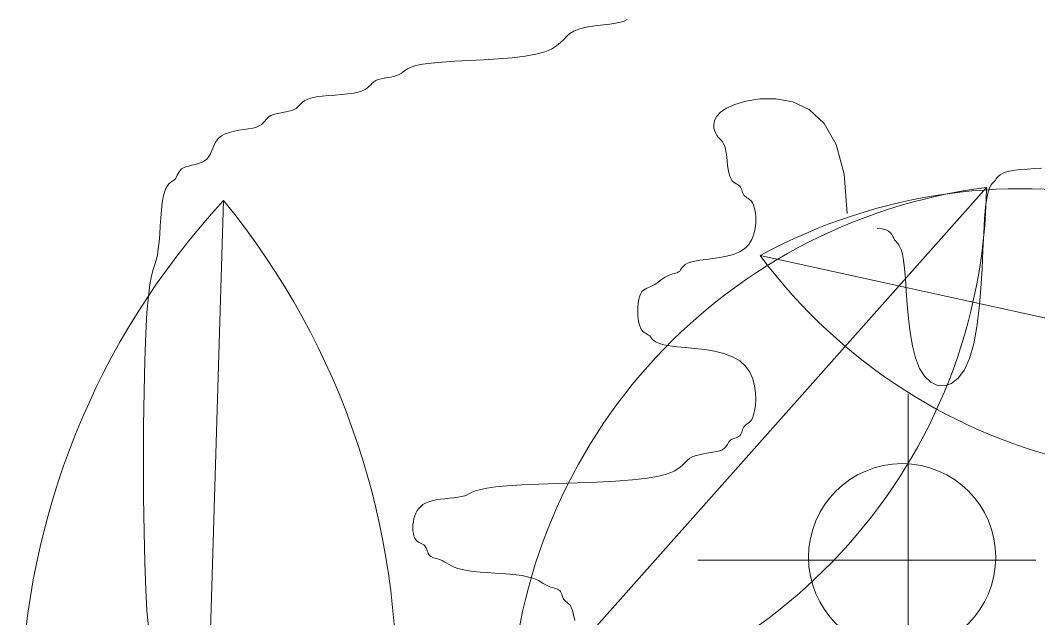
# Model space of a CAD drawing. Header units: millimetres. Extents: x 42 to 552, y 43 to 535.
# Drawn here: x 284.5459 to 284.64, y 504.5679 to 504.6232 of the extents above; entities that cross this region are included whole.
import ezdxf

# ---------------------------------------------------------------- set-up
doc = ezdxf.new("R2010")
doc.units = ezdxf.units.MM
doc.header["$LTSCALE"] = 0.75
doc.header["$MEASUREMENT"] = 0
doc.layers.add('Gramado', color=9, linetype='Continuous', lineweight=0)

# ---------------------------------------------------------------- blocks, each defined once
blk = doc.blocks.new('arbusto8vista')
for p, q in [((-0.1955812956925627, 0.3932108092539721), (-0.1967834897145053, 0.393043832308166)), ((-0.19437910167062, 0.3933525806285587), (-0.1955812956925627, 0.3932108092539721)), ((-0.1932273493558796, 0.3934880493903137), (-0.19437910167062, 0.3933525806285587)), ((-0.1921764804556005, 0.3936361184976533), (-0.1932273493558796, 0.3934880493903137)), ((-0.1912769366769282, 0.3938156909089514), (-0.1921764804556005, 0.3936361184976533)), ((-0.1905654983740419, 0.3940404188285953), (-0.1912769366769282, 0.3938156909089514)), ((-0.1900243004887159, 0.3943029514450132), (-0.1905654983740419, 0.3940404188285953)), ((-0.2006055000387903, 0.3917531608633169), (-0.2012055471180929, 0.3912280702134439)), ((-0.1998856547081971, 0.3922026384595938), (-0.2006055000387903, 0.3917531608633169)), ((-0.1989861109295248, 0.3925586498693718), (-0.1998856547081971, 0.3922026384595938)), ((-0.1979352420292173, 0.3928327468327666), (-0.1989861109295248, 0.3925586498693718)), ((-0.1967834897145053, 0.393043832308166), (-0.1979352420292173, 0.3928327468327666)), ((-0.2031065846239244, 0.3894511634542823), (-0.2040471244737319, 0.3888756641020308)), ((-0.2023741208330989, 0.3900518671577373), (-0.2031065846239244, 0.3894511634542823)), ((-0.2017677645236802, 0.3906525708611781), (-0.2023741208330989, 0.3900518671577373)), ((-0.2012055471180929, 0.3912280702134439), (-0.2017677645236802, 0.3906525708611781)), ((-0.2089043088151072, 0.3875450844460886), (-0.2112687973134371, 0.3872709874826938)), ((-0.2068803066605653, 0.3879010958558666), (-0.2089043088151072, 0.3875450844460886)), ((-0.2052777089600966, 0.3883505734521577), (-0.2068803066605653, 0.3879010958558666)), ((-0.2040471244737319, 0.3888756641020308), (-0.2052777089600966, 0.3883505734521577)), ((-0.2290665650292283, 0.3858007828704473), (-0.2299671725876635, 0.3855130471228563)), ((-0.2278506924396879, 0.3860633154868651), (-0.2290665650292283, 0.3858007828704473)), ((-0.2262501964387695, 0.386288043406509), (-0.2278506924396879, 0.3860633154868651)), ((-0.2242261942841992, 0.3864676158178071), (-0.2262501964387695, 0.386288043406509)), ((-0.2218617057858978, 0.3866156849251468), (-0.2242261942841992, 0.3864676158178071)), ((-0.2192702263917283, 0.3867511536869159), (-0.2218617057858978, 0.3866156849251468)), ((-0.2165652515496674, 0.3868929250614883), (-0.2192702263917283, 0.3867511536869159)), ((-0.2138602767075781, 0.3870599020072945), (-0.2165652515496674, 0.3868929250614883)), ((-0.2112687973134371, 0.3872709874826938), (-0.2138602767075781, 0.3870599020072945)), ((-0.233144002313054, 0.3838181361446118), (-0.2337198889521517, 0.3837026208275489)), ((-0.2326185582992935, 0.3839588539828469), (-0.233144002313054, 0.3838181361446118)), ((-0.2321687782235244, 0.3841373762128484), (-0.2326185582992935, 0.3839588539828469)), ((-0.2318041201162089, 0.3843621041324923), (-0.2321687782235244, 0.3841373762128484)), ((-0.2314709888792663, 0.3846246367489101), (-0.2318041201162089, 0.3843621041324923)), ((-0.2311000261323954, 0.3849123724965011), (-0.2314709888792663, 0.3846246367489101)), ((-0.2306218734952949, 0.3852127098096787), (-0.2311000261323954, 0.3849123724965011)), ((-0.2299671725876635, 0.3855130471228563), (-0.2306218734952949, 0.3852127098096787)), ((-0.2376838385919768, 0.3819866309380302), (-0.2380180209847254, 0.3816862790863098)), ((-0.2374000988245371, 0.3822869827897506), (-0.2376838385919768, 0.3819866309380302)), ((-0.2371289697134387, 0.3825747324658835), (-0.2374000988245371, 0.3822869827897506)), ((-0.2368326192896575, 0.3828372777908129), (-0.2371289697134387, 0.3825747324658835)), ((-0.2364732155842546, 0.3830620165889655), (-0.2368326192896575, 0.3828372777908129)), ((-0.2360234355084856, 0.3832405473590796), (-0.2364732155842546, 0.3830620165889655)), ((-0.2354979914947251, 0.3833812712974094), (-0.2360234355084856, 0.3832405473590796)), ((-0.2349221048556274, 0.3834967902745348), (-0.2354979914947251, 0.3833812712974094)), ((-0.2343209969038753, 0.3835997061610499), (-0.2349221048556274, 0.3834967902745348)), ((-0.2337198889521517, 0.3837026208275489), (-0.2343209969038753, 0.3835997061610499)), ((-0.2474108581747316, 0.38001439045712), (-0.2483104183262981, 0.3798358596361595)), ((-0.2463599701472106, 0.3801551147512896), (-0.2474108581747316, 0.38001439045712)), ((-0.2452081968690436, 0.3802706346942557), (-0.2463599701472106, 0.3801551147512896)), ((-0.2440059809655395, 0.3803735524616343), (-0.2452081968690436, 0.3802706346942557)), ((-0.2428037650620638, 0.3804764702289987), (-0.2440059809655395, 0.3803735524616343)), ((-0.2416519917838968, 0.380591990171979), (-0.2428037650620638, 0.3804764702289987)), ((-0.2406011037563758, 0.3807327144661343), (-0.2416519917838968, 0.380591990171979)), ((-0.2397015436048093, 0.3809112452870949), (-0.2406011037563758, 0.3807327144661343)), ((-0.2389890415221601, 0.3811359840852333), (-0.2397015436048093, 0.3809112452870949)), ((-0.2384404779717784, 0.3813985294101769), (-0.2389890415221601, 0.3811359840852333)), ((-0.2380180209847254, 0.3816862790863098), (-0.2384404779717784, 0.3813985294101769)), ((-0.2508829756917521, 0.3781723724573709), (-0.2511793163988898, 0.3779098271324415)), ((-0.2506118535429493, 0.3784601221335038), (-0.2508829756917521, 0.3781723724573709)), ((-0.2503281184425816, 0.3787604739852242), (-0.2506118535429493, 0.3784601221335038)), ((-0.2499939388806638, 0.3790608258369588), (-0.2503281184425816, 0.3787604739852242)), ((-0.2495714833472675, 0.3793485755130774), (-0.2499939388806638, 0.3790608258369588)), ((-0.2490229203324361, 0.3796111208380211), (-0.2495714833472675, 0.3793485755130774)), ((-0.2483104183262981, 0.3798358596361595), (-0.2490229203324361, 0.3796111208380211)), ((-0.2562013277704409, 0.376384963885215), (-0.2564903125291664, 0.3761224185602856)), ((-0.255842987844801, 0.3766097026833677), (-0.2562013277704409, 0.376384963885215)), ((-0.2553932241419261, 0.376788233504314), (-0.255842987844801, 0.3766097026833677)), ((-0.2548677992553792, 0.3769289577984836), (-0.2553932241419261, 0.376788233504314)), ((-0.2542919335797365, 0.3770444777414497), (-0.2548677992553792, 0.3769289577984836)), ((-0.2536908475095458, 0.3771473955088283), (-0.2542919335797365, 0.3770444777414497)), ((-0.2530897614393552, 0.3772503132762068), (-0.2536908475095458, 0.3771473955088283)), ((-0.2525138957637125, 0.3773658332191729), (-0.2530897614393552, 0.3772503132762068)), ((-0.2519884708771656, 0.3775065575133425), (-0.2525138957637125, 0.3773658332191729)), ((-0.2515387071742907, 0.3776850883342888), (-0.2519884708771656, 0.3775065575133425)), ((-0.2511793163988898, 0.3779098271324415), (-0.2515387071742907, 0.3776850883342888)), ((-0.2585332416089727, 0.374458931381497), (-0.2592079199091017, 0.3742793504300721)), ((-0.2579983332144877, 0.3746836701796354), (-0.2585332416089727, 0.374458931381497)), ((-0.2575832281208648, 0.3749462155045791), (-0.2579983332144877, 0.3746836701796354)), ((-0.2572563999167983, 0.3752339651806977), (-0.2575832281208648, 0.3749462155045791)), ((-0.2569863221910396, 0.3755343170324323), (-0.2572563999167983, 0.3752339651806977)), ((-0.2567414685322547, 0.3758346688841527), (-0.2569863221910396, 0.3755343170324323)), ((-0.2564903125291664, 0.3761224185602856), (-0.2567414685322547, 0.3758346688841527)), ((-0.2649899759952064, 0.3728458789321394), (-0.2655248843897198, 0.3723964122143428)), ((-0.2643152976951058, 0.3732018818017906), (-0.2649899759952064, 0.3728458789321394)), ((-0.2635271221108439, 0.3734759726651049), (-0.2643152976951058, 0.3732018818017906)), ((-0.2626632816704841, 0.3736870544804418), (-0.2635271221108439, 0.3734759726651049)), ((-0.2617616088020895, 0.3738540302062177), (-0.2626632816704841, 0.3736870544804418)), ((-0.2608599359337234, 0.3739958028008346), (-0.2617616088020895, 0.3738540302062177)), ((-0.2599960954933636, 0.374131275222652), (-0.2608599359337234, 0.3739958028008346)), ((-0.2592079199091017, 0.3742793504300721), (-0.2599960954933636, 0.374131275222652)), ((-0.2665368954131679, 0.3706951596843737), (-0.2667817490719528, 0.3700944705194757)), ((-0.2662668176873808, 0.3712958488492859), (-0.2665368954131679, 0.3706951596843737)), ((-0.2659399894833427, 0.3718713342729956), (-0.2662668176873808, 0.3712958488492859)), ((-0.2655248843897198, 0.3723964122143428), (-0.2659399894833427, 0.3718713342729956)), ((-0.2673218898337666, 0.3689939071544046), (-0.2676802297594065, 0.3685444404366081)), ((-0.2670329050750411, 0.3695189850957519), (-0.2673218898337666, 0.3689939071544046)), ((-0.2667817490719528, 0.3700944705194757), (-0.2670329050750411, 0.3695189850957519)), ((-0.2719845104299168, 0.3669313879872647), (-0.2723407485794951, 0.366706649189112)), ((-0.2715347467270419, 0.3671109689386753), (-0.2719845104299168, 0.3669313879872647)), ((-0.271009321840495, 0.3672590441461097), (-0.2715347467270419, 0.3671109689386753)), ((-0.2704334561648523, 0.3673945165679271), (-0.271009321840495, 0.3672590441461097)), ((-0.2698323700946617, 0.3675362891625298), (-0.2704334561648523, 0.3673945165679271)), ((-0.2692312840244426, 0.3677032648883056), (-0.2698323700946617, 0.3675362891625298)), ((-0.2686554183487999, 0.3679143467036567), (-0.2692312840244426, 0.3677032648883056)), ((-0.2681299934622814, 0.3681884375669568), (-0.2686554183487999, 0.3679143467036567)), ((-0.2676802297594065, 0.3685444404366081), (-0.2681299934622814, 0.3681884375669568)), ((-0.2734189466127077, 0.3650053554835324), (-0.2735986548539131, 0.364780616685394)), ((-0.2732707670780883, 0.365267900808476), (-0.2734189466127077, 0.3650053554835324)), ((-0.2731352004950338, 0.3655556504845947), (-0.2732707670780883, 0.365267900808476)), ((-0.272993331108637, 0.3658560023363293), (-0.2731352004950338, 0.3655556504845947)), ((-0.2728262431638768, 0.3661563541880497), (-0.272993331108637, 0.3658560023363293)), ((-0.2726150209058176, 0.3664441038641826), (-0.2728262431638768, 0.3661563541880497)), ((-0.2723407485794951, 0.366706649189112), (-0.2726150209058176, 0.3664441038641826)), ((-0.2752633220845553, 0.3631171514669234), (-0.2755260536550566, 0.3624429479843485)), ((-0.2749753682832932, 0.3636149281511933), (-0.2752633220845553, 0.3631171514669234)), ((-0.2746748033666506, 0.3639740839539485), (-0.2749753682832932, 0.3636149281511933)), ((-0.2743742384500081, 0.3642324247919646), (-0.2746748033666506, 0.3639740839539485)), ((-0.274086284648746, 0.3644277565820175), (-0.2743742384500081, 0.3642324247919646)), ((-0.2738235530782447, 0.3645978852408973), (-0.274086284648746, 0.3644277565820175)), ((-0.2735986548539131, 0.364780616685394), (-0.2738235530782447, 0.3645978852408973)), ((-0.2117229357953363, 0.264233463783782), (-0.1236778428509808, 0.3633109320789885)), ((-0.2757509518793881, 0.361554511786693), (-0.2759296092708325, 0.3604308395529472)), ((-0.2755260536550566, 0.3624429479843485), (-0.2757509518793881, 0.361554511786693)), ((-0.2759296092708325, 0.3604308395529472), (-0.2760704328570398, 0.3591181383453232)), ((-0.2761860332943797, 0.3576794178217568), (-0.2762890212391937, 0.3561776876402263)), ((-0.2760704328570398, 0.3591181383453232), (-0.2761860332943797, 0.3576794178217568)), ((-0.2762890212391937, 0.3561776876402263), (-0.2763920073477948, 0.3546759574586815)), ((-0.2763920073477948, 0.3546759574586815), (-0.2765076022764958, 0.3532372369351151)), ((-0.2766484166816383, 0.3519245357274912), (-0.276827061219592, 0.3508008634937454)), ((-0.2765076022764958, 0.3532372369351151), (-0.2766484166816383, 0.3519245357274912)), ((-0.4796721637010535, 0.322303508122701), (-0.6091380630945196, 0.350708859900223)), ((-0.2770519430710294, 0.3498903737937979), (-0.2773146555142887, 0.349061795795194)), ((-0.276827061219592, 0.3508008634937454), (-0.2770519430710294, 0.3498903737937979)), ((-0.2776025883520958, 0.3481450025674064), (-0.2779031313872053, 0.3469698671799222)), ((-0.2773146555142887, 0.349061795795194), (-0.2776025883520958, 0.3481450025674064)), ((-0.2779031313872053, 0.3469698671799222), (-0.2782036744223149, 0.345366262702214)), ((-0.2782036744223149, 0.345366262702214), (-0.278491607260122, 0.343164062203769)), ((-0.278491607260122, 0.343164062203769), (-0.2787543197034097, 0.3401931387540458)), ((-0.2787543197034097, 0.3401931387540458), (-0.2789792015548471, 0.3362833654225454)), ((-0.2789792015548471, 0.3362833654225454), (-0.2791557443167108, 0.331339177134339)), ((-0.2791557443167108, 0.331339177134339), (-0.2792818462894786, 0.3255632562368902)), ((-0.2792818462894786, 0.3255632562368902), (-0.2793575074731507, 0.3192328469332892)), ((-0.2793575074731507, 0.3192328469332892), (-0.2793827278676986, 0.312625193426598)), ((-0.2793827278676986, 0.312625193426598), (-0.2793575074731507, 0.306017539919921)), ((-0.2793575074731507, 0.306017539919921), (-0.2792818462894786, 0.29968713061632)), ((-0.2792818462894786, 0.29968713061632), (-0.2791557443167108, 0.2939112097188712)), ((-0.2791557443167108, 0.2939112097188712), (-0.2789792015548471, 0.2889670214306648)), ((-0.2789792015548471, 0.2889670214306648), (-0.2787543197034097, 0.2850614487226864)), ((-0.2787543197034097, 0.2850614487226864), (-0.278491607260122, 0.2821199296376875))]:
    blk.add_line(p, q)
for centre, start, end in [((-0.5607425940289943, 0.2620432222317817), 36.6237112759075, 118.626590266065), ((-0.2246852924478731, 0.3644117750054789), 277.3727001703446, 359.3755791605024), ((-0.1107154861984156, 0.2631326208572773), 97.37270017034291, 179.3755791605007), ((-0.5280676327664935, 0.4109691457911282), 216.6237112759052, 298.6265902660628)]:
    blk.add_arc(centre, 0.1010134482592243, start, end)
blk = doc.blocks.new('arbusto7vista')
for p, q in [((-0.4366321856655304, 0.7914119196475156), (-0.442236835807762, 0.605933018413694)), ((-0.7098209274926148, 0.4797287718808718), (-0.7113607105044366, 0.4790528946353021)), ((-0.7077644263838465, 0.4803073228030712), (-0.7098209274926148, 0.4797287718808718)), ((-0.7051713682667469, 0.4807209597790205), (-0.7077644263838465, 0.4803073228030712)), ((-0.7022130906965458, 0.4807615131254295), (-0.7051713682667469, 0.4807209597790205)), ((-0.6991087253450701, 0.4801856676439087), (-0.7022130906965458, 0.4807615131254295)), ((-0.6960774038842317, 0.4787501081360546), (-0.6991087253450701, 0.4801856676439087)), ((-0.7124514084473503, 0.4783121331741711), (-0.7131606543493945, 0.4775389296052452)), ((-0.7113607105044366, 0.4790528946353021), (-0.7124514084473503, 0.4783121331741711)), ((-0.6933382579858858, 0.4762115194034919), (-0.6960774038842317, 0.4787501081360546)), ((-0.713556081238579, 0.4767657260363336), (-0.713705322142971, 0.4760249645752026)), ((-0.713705322142971, 0.4760249645752026), (-0.7136760100905803, 0.4753490873296329)), ((-0.7131606543493945, 0.4775389296052452), (-0.713556081238579, 0.4767657260363336)), ((-0.691110419321916, 0.4723265862478172), (-0.6933382579858858, 0.4762115194034919)), ((-0.7136760100905803, 0.4753490873296329), (-0.7135357781094456, 0.4747705364074335)), ((-0.7135357781094456, 0.4747705364074335), (-0.7133427906771033, 0.4743109398804535)), ((-0.7133427906771033, 0.4743109398804535), (-0.713117338069253, 0.4739486696768438)), ((-0.713117338069253, 0.4739486696768438), (-0.7128702420110642, 0.4736512836887954)), ((-0.7128702420110642, 0.4736512836887954), (-0.7126123242276776, 0.4733863398085276)), ((-0.7126123242276776, 0.4733863398085276), (-0.712354406444291, 0.4731213959282741)), ((-0.712354406444291, 0.4731213959282741), (-0.7121073103861022, 0.4728240099402257)), ((-0.7121073103861022, 0.4728240099402257), (-0.711881857778252, 0.4724617397366018)), ((-0.711881857778252, 0.4724617397366018), (-0.7116888703459381, 0.4720021432096217)), ((-0.689613019564149, 0.466851993470641), (-0.691110419321916, 0.4723265862478172)), ((-0.7116888703459381, 0.4720021432096217), (-0.711535562649118, 0.4714235922874224)), ((-0.711535562649118, 0.4714235922874224), (-0.7114147205868733, 0.4707477150418669)), ((-0.7114147205868733, 0.4707477150418669), (-0.7113155228930736, 0.4700069535807359)), ((-0.7113155228930736, 0.4700069535807359), (-0.7112271483016173, 0.46923375001181)), ((-0.7112271483016173, 0.46923375001181), (-0.7111387755464023, 0.4684605464428984)), ((-0.7111387755464023, 0.4684605464428984), (-0.7110395833612415, 0.4677197849817674)), ((-0.7110395833612415, 0.4677197849817674), (-0.71091875048009, 0.4670439077361976)), ((-0.71091875048009, 0.4670439077361976), (-0.7107654556367322, 0.4664653568139983)), ((-0.6890651903844685, 0.4595444258735739), (-0.689613019564149, 0.466851993470641)), ((-0.660823250562629, 0.4667231222102117), (-0.6611316603960802, 0.4664653828410508)), ((-0.660395806342791, 0.4669700473400979), (-0.660823250562629, 0.4667231222102117)), ((-0.6598168634790795, 0.4671953439914631), (-0.660395806342791, 0.4669700473400979)), ((-0.6590539577141215, 0.4673881979250183), (-0.6598168634790795, 0.4671953439914631)), ((-0.6580890532983403, 0.4675413995971098), (-0.6590539577141215, 0.4673881979250183)), ((-0.6569618285135448, 0.467662158246398), (-0.6580890532983403, 0.4675413995971098)), ((-0.6557263901494252, 0.46776128780715), (-0.6569618285135448, 0.467662158246398)), ((-0.6544368449956153, 0.4678496022136187), (-0.6557263901494252, 0.46776128780715)), ((-0.6531472998418053, 0.4679379154000856), (-0.6544368449956153, 0.4678496022136187)), ((-0.7107654556367322, 0.4664653568139983), (-0.7105724845773409, 0.4660075626602378)), ((-0.7105724845773409, 0.4660075626602378), (-0.7103470510967043, 0.465657909069094)), ((-0.7103470510967043, 0.465657909069094), (-0.710099976001942, 0.4653947681720467)), ((-0.710099976001942, 0.4653947681720467), (-0.7098420801001168, 0.4651965121005901)), ((-0.7098420801001168, 0.4651965121005901), (-0.7095841841982917, 0.4650415129861898)), ((-0.7095841841982917, 0.4650415129861898), (-0.709337109103501, 0.4649081429603399)), ((-0.709337109103501, 0.4649081429603399), (-0.7091116756228928, 0.4647747741545061)), ((-0.7091116756228928, 0.4647747741545061), (-0.7089187045634731, 0.464619778700154)), ((-0.7089187045634731, 0.464619778700154), (-0.7087654097201437, 0.4644269356450934)), ((-0.6624897771126257, 0.4648531682390455), (-0.6627476948960123, 0.4643313924796502)), ((-0.6622426810544368, 0.4651748860621012), (-0.6624897771126257, 0.4648531682390455)), ((-0.6620172284465866, 0.4653776509132967), (-0.6622426810544368, 0.4651748860621012)), ((-0.6618242410142727, 0.4655425677570832), (-0.6620172284465866, 0.4653776509132967)), ((-0.6616673261522124, 0.4657354216906384), (-0.6618242410142727, 0.4655425677570832)), ((-0.6615212339334562, 0.4659607183420036), (-0.6616673261522124, 0.4657354216906384)), ((-0.6613535001005459, 0.4662076434718898), (-0.6615212339334562, 0.4659607183420036)), ((-0.6611316603960802, 0.4664653828410508), (-0.6613535001005459, 0.4662076434718898)), ((-0.7087654097201437, 0.4644269356450934), (-0.7086445768389638, 0.464201651702254)), ((-0.7086445768389638, 0.464201651702254), (-0.7085453846538314, 0.4639547405008955)), ((-0.7085453846538314, 0.4639547405008955), (-0.708457011898588, 0.4636970156702915)), ((-0.708457011898588, 0.4636970156702915), (-0.7083686373071316, 0.4634392908396876)), ((-0.7083686373071316, 0.4634392908396876), (-0.7082694396133604, 0.463192379638329)), ((-0.7082694396133604, 0.463192379638329), (-0.7081485975511157, 0.4629670956954897)), ((-0.7081485975511157, 0.4629670956954897), (-0.7079952898542956, 0.4627742526404148)), ((-0.7079952898542956, 0.4627742526404148), (-0.7078023024219817, 0.4626183559994672)), ((-0.6630056126793988, 0.4635284538194782), (-0.6632527087375877, 0.4623632472940642)), ((-0.6627476948960123, 0.4643313924796502), (-0.6630056126793988, 0.4635284538194782)), ((-0.7078023024219817, 0.4626183559994672), (-0.7075768498141315, 0.4624786788873934)), ((-0.7075768498141315, 0.4624786788873934), (-0.7073297537559142, 0.4623281863160287)), ((-0.7073297537559142, 0.4623281863160287), (-0.7070718359725277, 0.462139843297237)), ((-0.7070718359725277, 0.462139843297237), (-0.7068139181891695, 0.4618866148428538)), ((-0.7068139181891695, 0.4618866148428538), (-0.7065668221309522, 0.4615414659647143)), ((-0.7065668221309522, 0.4615414659647143), (-0.706341369523102, 0.4610773616746826)), ((-0.706341369523102, 0.4610773616746826), (-0.7061483820907881, 0.4604672669845939)), ((-0.6632527087375877, 0.4623632472940642), (-0.6634781613454379, 0.4607546679389145)), ((-0.7061483820907881, 0.4604672669845939), (-0.7060004850270332, 0.4596958621288252)), ((-0.7060004850270332, 0.4596958621288252), (-0.705917517396216, 0.4587946882319045)), ((-0.6634781613454379, 0.4607546679389145), (-0.6636711487777518, 0.4586216107896064)), ((-0.7059211217305972, 0.4578070016408873), (-0.7060329405624373, 0.4567760587028147)), ((-0.705917517396216, 0.4587946882319045), (-0.7059211217305972, 0.4578070016408873)), ((-0.6636711487777518, 0.4586216107896064), (-0.6638280635633009, 0.4559217209906592)), ((-0.7062746164239684, 0.4557451157647279), (-0.7066677918474227, 0.4547574291737106)), ((-0.7060329405624373, 0.4567760587028147), (-0.7062746164239684, 0.4557451157647279)), ((-0.682609364541463, 0.4567153066880962), (-0.6835247021293185, 0.456776136783958)), ((-0.6819158723197063, 0.4565490377593875), (-0.682609364541463, 0.4567153066880962)), ((-0.6814063494259699, 0.4563016620361964), (-0.6819158723197063, 0.4565490377593875)), ((-0.6810429198221186, 0.4559975115568591), (-0.6814063494259699, 0.4563016620361964)), ((-0.6807877074700457, 0.455660918359726), (-0.6810429198221186, 0.4559975115568591)), ((-0.6806028363316159, 0.4553162144831475), (-0.6807877074700457, 0.455660918359726)), ((-0.680450430368694, 0.4549877319654598), (-0.6806028363316159, 0.4553162144831475)), ((-0.6638280635633009, 0.4559217209906592), (-0.6639741552465068, 0.4527676441227442)), ((-0.7072341093650891, 0.45385625527679), (-0.7079952115091714, 0.4530848504210212)), ((-0.7066677918474227, 0.4547574291737106), (-0.7072341093650891, 0.45385625527679)), ((-0.6802926135432017, 0.4546998028450275), (-0.680450430368694, 0.4549877319654598)), ((-0.6800996261108878, 0.4544623403778303), (-0.6802926135432017, 0.4546998028450275)), ((-0.6798741735030376, 0.4542275826904643), (-0.6800996261108878, 0.4544623403778303)), ((-0.6796270774448203, 0.4539333491271833), (-0.6798741735030376, 0.4542275826904643)), ((-0.6793691596614622, 0.4535174590322129), (-0.6796270774448203, 0.4539333491271833)), ((-0.6791112418780756, 0.4529177317498068), (-0.6793691596614622, 0.4535174590322129)), ((-0.7113227790738677, 0.4516655025627614), (-0.7126123242276776, 0.4514122741083781)), ((-0.7100873407097481, 0.4520106514409008), (-0.7113227790738677, 0.4516655025627614)), ((-0.7089601159249526, 0.4524747557309325), (-0.7100873407097481, 0.4520106514409008)), ((-0.7079952115091714, 0.4530848504210212), (-0.7089601159249526, 0.4524747557309325)), ((-0.6788641458198867, 0.4520719866242047), (-0.6791112418780756, 0.4529177317498068)), ((-0.6786386932120365, 0.4509180429996604), (-0.6788641458198867, 0.4520719866242047)), ((-0.6639741552465068, 0.4527676441227442), (-0.6641418876257319, 0.4493107758755031)), ((-0.7195289793326083, 0.4495973769047197), (-0.7196967131655185, 0.4493504657033611)), ((-0.7193071396281709, 0.4498551017353236), (-0.7195289793326083, 0.4495973769047197)), ((-0.7189987297947198, 0.4501128265659418), (-0.7193071396281709, 0.4498551017353236)), ((-0.7185712855748534, 0.4503597377672861), (-0.7189987297947198, 0.4501128265659418)), ((-0.7179923427111419, 0.4505850217101255), (-0.7185712855748534, 0.4503597377672861)), ((-0.7172294369462122, 0.4507778647652003), (-0.7179923427111419, 0.4505850217101255)), ((-0.7162645325304027, 0.4509337614061479), (-0.7172294369462122, 0.4507778647652003)), ((-0.7151373077456356, 0.4510734385182218), (-0.7162645325304027, 0.4509337614061479)), ((-0.7139018693814876, 0.4512239310895865), (-0.7151373077456356, 0.4510734385182218)), ((-0.7126123242276776, 0.4514122741083781), (-0.7139018693814876, 0.4512239310895865)), ((-0.6784457057796942, 0.4493937202203995), (-0.6786386932120365, 0.4509180429996604)), ((-0.7226545946109013, 0.4478166957149767), (-0.7230008706893329, 0.4475913990636116)), ((-0.7223083157781502, 0.4480095496485319), (-0.7226545946109013, 0.4478166957149767)), ((-0.7219629353129164, 0.4481627513206234), (-0.7223083157781502, 0.4480095496485319)), ((-0.721622962496923, 0.4482835099699116), (-0.7219629353129164, 0.4481627513206234)), ((-0.7212938086517795, 0.4483826395306636), (-0.721622962496923, 0.4482835099699116)), ((-0.7209808850991237, 0.4484709539371465), (-0.7212938086517795, 0.4483826395306636)), ((-0.7206896031605936, 0.4485592671235992), (-0.7209808850991237, 0.4484709539371465)), ((-0.7204253741578839, 0.4486583930242887), (-0.7206896031605936, 0.4485592671235992)), ((-0.7201936094125756, 0.4487791455734964), (-0.7204253741578839, 0.4486583930242887)), ((-0.7199997202463351, 0.4489323387054611), (-0.7201936094125756, 0.4487791455734964)), ((-0.7198428053842747, 0.4491251817605217), (-0.7199997202463351, 0.4489323387054611)), ((-0.7196967131655185, 0.4493504657033611), (-0.7198428053842747, 0.4491251817605217)), ((-0.6782887909941735, 0.4474652243987265), (-0.6784457057796942, 0.4493937202203995)), ((-0.6641418876257319, 0.4493107758755031), (-0.664363724499367, 0.445702511938606)), ((-0.7257638740143761, 0.4458755405802037), (-0.7260930278595481, 0.4457421668942914)), ((-0.7254239011983827, 0.446008915486118), (-0.7257638740143761, 0.4458755405802037)), ((-0.7250785207331489, 0.4461639194805969), (-0.7254239011983827, 0.446008915486118)), ((-0.7247322419003979, 0.446356773414152), (-0.7250785207331489, 0.4461639194805969)), ((-0.7243859658219662, 0.4465820700655172), (-0.7247322419003979, 0.446356773414152)), ((-0.724039691579776, 0.4468289951954034), (-0.7243859658219662, 0.4465820700655172)), ((-0.7236934182556638, 0.4470867345645644), (-0.724039691579776, 0.4468289951954034)), ((-0.7233471449315516, 0.4473444739337253), (-0.7236934182556638, 0.4470867345645644)), ((-0.7230008706893329, 0.4475913990636116), (-0.7233471449315516, 0.4473444739337253)), ((-0.6781426993109676, 0.4452123087192064), (-0.6782887909941735, 0.4474652243987265)), ((-0.7273871162649641, 0.4443183413667526), (-0.7275386204174481, 0.4437398013230478)), ((-0.7271932270987236, 0.4447761269804005), (-0.7273871162649641, 0.4443183413667526)), ((-0.7269614623534153, 0.4451257744714496), (-0.7271932270987236, 0.4447761269804005)), ((-0.7266972333507056, 0.4453889117084344), (-0.7269614623534153, 0.4451257744714496)), ((-0.7264059514121755, 0.445587166559875), (-0.7266972333507056, 0.4453889117084344)), ((-0.7260930278595481, 0.4457421668942914), (-0.7264059514121755, 0.445587166559875)), ((-0.6779749669317425, 0.4427431131344548), (-0.6781426993109676, 0.4452123087192064)), ((-0.664363724499367, 0.445702511938606), (-0.6646721296657745, 0.4420942480017089)), ((-0.7277117680202707, 0.4423231892534147), (-0.7277334114706377, 0.4415500002230317)), ((-0.7276468376692264, 0.4430639367860039), (-0.7277117680202707, 0.4423231892534147)), ((-0.7275386204174481, 0.4437398013230478), (-0.7276468376692264, 0.4430639367860039)), ((-0.6777531300581074, 0.4401657775970875), (-0.6779749669317425, 0.4427431131344548)), ((-0.6646721296657745, 0.4420942480017089), (-0.6650995669233168, 0.4386373797544678)), ((-0.7277334114706377, 0.4415500002230317), (-0.7277117680202707, 0.4407768111926629)), ((-0.7277117680202707, 0.4407768111926629), (-0.7276468376692264, 0.4400360636600738)), ((-0.6774447248916999, 0.4375884420597203), (-0.6777531300581074, 0.4401657775970875)), ((-0.7276468376692264, 0.4400360636600738), (-0.7275386204174481, 0.4393601991230298)), ((-0.7275386204174481, 0.4393601991230298), (-0.7273871162649641, 0.438781659079325)), ((-0.7273871162649641, 0.438781659079325), (-0.7271941288326502, 0.4383238734656771)), ((-0.7271941288326502, 0.4383238734656771), (-0.7269686762248, 0.437974225974628)), ((-0.6650995669233168, 0.4386373797544678), (-0.6656785000703849, 0.4354833028865528)), ((-0.7269686762248, 0.437974225974628), (-0.7267215801666111, 0.4377110887376432)), ((-0.7267215801666111, 0.4377110887376432), (-0.7264636623832246, 0.4375128338862027)), ((-0.7264636623832246, 0.4375128338862027), (-0.726205744599838, 0.4373578335517863)), ((-0.726205744599838, 0.4373578335517863), (-0.7259586485416492, 0.4372244598658881)), ((-0.7259586485416492, 0.4372244598658881), (-0.7257331959337989, 0.4370910849599596)), ((-0.7257331959337989, 0.4370910849599596), (-0.725540208501485, 0.4369360809654808)), ((-0.725540208501485, 0.4369360809654808), (-0.7253814900950886, 0.4367432270319256)), ((-0.7253814900950886, 0.4367432270319256), (-0.7252227730658376, 0.4365179303805604)), ((-0.7252227730658376, 0.4365179303805604), (-0.7250207718902004, 0.4362710052506742)), ((-0.6770172876341576, 0.4351192464749545), (-0.6774447248916999, 0.4375884420597203)), ((-0.7250207718902004, 0.4362710052506742), (-0.7247322010446453, 0.4360132658815132)), ((-0.7247322010446453, 0.4360132658815132), (-0.7243137750056121, 0.4357555265123523)), ((-0.7243137750056121, 0.4357555265123523), (-0.7237222082495407, 0.4355086013824661)), ((-0.7237222082495407, 0.4355086013824661), (-0.7229142152528993, 0.4352833047311151)), ((-0.7229142152528993, 0.4352833047311151), (-0.7218465104921563, 0.4350904507975457)), ((-0.7218465104921563, 0.4350904507975457), (-0.7204956475846416, 0.4349336444298615)), ((-0.7204956475846416, 0.4349336444298615), (-0.7189175367113592, 0.4347876529114671)), ((-0.7189175367113592, 0.4347876529114671), (-0.71718792719426, 0.4346200341345394)), ((-0.71718792719426, 0.4346200341345394), (-0.7153825683552668, 0.4343983459913261)), ((-0.6764383544870896, 0.4328663307954486), (-0.6770172876341576, 0.4351192464749545)), ((-0.6656785000703849, 0.4354833028865528), (-0.666441392905341, 0.4327834130876198)), ((-0.7153825683552668, 0.4343983459913261), (-0.7135772095162451, 0.4340901463740323)), ((-0.7135772095162451, 0.4340901463740323), (-0.711847599999146, 0.433662993174849)), ((-0.711847599999146, 0.433662993174849), (-0.7102694891258636, 0.4330844442860098)), ((-0.7102694891258636, 0.4330844442860098), (-0.7089186262183489, 0.432322057599734)), ((-0.6756754616521334, 0.4309378349737756), (-0.6764383544870896, 0.4328663307954486)), ((-0.666441392905341, 0.4327834130876198), (-0.667406280948228, 0.4306602687876193)), ((-0.7089186262183489, 0.432322057599734), (-0.7078527250784532, 0.4313578096889046)), ((-0.7078527250784532, 0.4313578096889046), (-0.7070573574278569, 0.4302313518491445)), ((-0.6747105736092465, 0.4294274802818876), (-0.6756754616521334, 0.4309378349737756)), ((-0.7070573574278569, 0.4302313518491445), (-0.7065000594681976, 0.4289967540567545)), ((-0.7065000594681976, 0.4289967540567545), (-0.7061483674010844, 0.427708086288078)), ((-0.6735833679516929, 0.4283713132689968), (-0.6747105736092465, 0.4294274802818876)), ((-0.6685334866057815, 0.4291210793777509), (-0.6697689040064745, 0.428144216989466)), ((-0.667406280948228, 0.4306602687876193), (-0.6685334866057815, 0.4291210793777509)), ((-0.7061483674010844, 0.427708086288078), (-0.705969817428155, 0.4264194185193872)), ((-0.6723479505509999, 0.4277909618036091), (-0.6735833679516929, 0.4283713132689968)), ((-0.671058427278723, 0.4277080537542588), (-0.6723479505509999, 0.4277909618036091)), ((-0.6697689040064745, 0.428144216989466), (-0.671058427278723, 0.4277080537542588)), ((-0.7059319457510469, 0.4251848207270115), (-0.7060022885713693, 0.4240583628872514)), ((-0.705969817428155, 0.4264194185193872), (-0.7059319457510469, 0.4251848207270115)), ((-0.6778202105397497, 0.36438721796263), (-0.6778202105397781, 0.4262649011967454)), ((-0.7060022885713693, 0.4240583628872514), (-0.7061483820907881, 0.423094114976422)), ((-0.7065668221309522, 0.421753179807979), (-0.7068139181891695, 0.4213260275746507)), ((-0.706341369523102, 0.4223317283409784), (-0.7065668221309522, 0.421753179807979)), ((-0.7061483820907881, 0.423094114976422), (-0.706341369523102, 0.4223317283409784)), ((-0.7083686373071316, 0.4196607096064042), (-0.708457011898588, 0.4194029847757861)), ((-0.7082694396133604, 0.4199076208077486), (-0.7083686373071316, 0.4196607096064042)), ((-0.7081485975511157, 0.420132904750588), (-0.7082694396133604, 0.4199076208077486)), ((-0.7079952898542956, 0.4203257478056628), (-0.7081485975511157, 0.420132904750588)), ((-0.7078023024219817, 0.4204825455823737), (-0.7079952898542956, 0.4203257478056628)), ((-0.7075768498141315, 0.4206285306448478), (-0.7078023024219817, 0.4204825455823737)), ((-0.7073297537559142, 0.4207961447958724), (-0.7075768498141315, 0.4206285306448478)), ((-0.7070718359725277, 0.4210178298382061), (-0.7073297537559142, 0.4207961447958724)), ((-0.7068139181891695, 0.4213260275746507), (-0.7070718359725277, 0.4210178298382061)), ((-0.7105724845773409, 0.4177106343610859), (-0.7107654556367322, 0.4175574326889944)), ((-0.7103470510967043, 0.4178313930103741), (-0.7105724845773409, 0.4177106343610859)), ((-0.710099976001942, 0.4179305225711261), (-0.7103470510967043, 0.4178313930103741)), ((-0.7098420801001168, 0.418018836977609), (-0.710099976001942, 0.4179305225711261)), ((-0.7095841841982917, 0.4181071501640616), (-0.7098420801001168, 0.418018836977609)), ((-0.709337109103501, 0.4182062760647511), (-0.7095841841982917, 0.4181071501640616)), ((-0.7091116756228928, 0.4183270286139589), (-0.709337109103501, 0.4182062760647511)), ((-0.7089187045634731, 0.4184802217459236), (-0.7091116756228928, 0.4183270286139589)), ((-0.7087654097201437, 0.4186730648009842), (-0.7089187045634731, 0.4184802217459236)), ((-0.7086445768389638, 0.4188983487438236), (-0.7087654097201437, 0.4186730648009842)), ((-0.7085453846538314, 0.4191452599451821), (-0.7086445768389638, 0.4188983487438236)), ((-0.708457011898588, 0.4194029847757861), (-0.7085453846538314, 0.4191452599451821)), ((-0.7126122850551155, 0.4157118025210593), (-0.7131912309791915, 0.415557699662358)), ((-0.7121541783624821, 0.4159046564546145), (-0.7126122850551155, 0.4157118025210593)), ((-0.7118042861673075, 0.4161299531059797), (-0.7121541783624821, 0.4159046564546145)), ((-0.7115409659373029, 0.4163768782358659), (-0.7118042861673075, 0.4161299531059797)), ((-0.7113425751402929, 0.4166346176050268), (-0.7115409659373029, 0.4163768782358659)), ((-0.7111874712439601, 0.4168923569741878), (-0.7113425751402929, 0.4166346176050268)), ((-0.7110540117160724, 0.417139282104074), (-0.7111874712439601, 0.4168923569741878)), ((-0.7109205540244261, 0.4173645787554392), (-0.7110540117160724, 0.417139282104074)), ((-0.7107654556367322, 0.4175574326889944), (-0.7109205540244261, 0.4173645787554392)), ((-0.7186226815011025, 0.4139419089335092), (-0.7190546357677192, 0.4134913283393189)), ((-0.7181528516553897, 0.4143276059221535), (-0.7186226815011025, 0.4139419089335092)), ((-0.7175739057313422, 0.4146330995904322), (-0.7181528516553897, 0.4143276059221535)), ((-0.7168975670350051, 0.4148683028385278), (-0.7175739057313422, 0.4146330995904322)), ((-0.7161562998238367, 0.4150494367203237), (-0.7168975670350051, 0.4148683028385278)), ((-0.7153825683552668, 0.4151927222897029), (-0.7161562998238367, 0.4150494367203237)), ((-0.7146088368866685, 0.4153143806005772), (-0.7153825683552668, 0.4151927222897029)), ((-0.7138675696755001, 0.4154306327068298), (-0.7146088368866685, 0.4153143806005772)), ((-0.7131912309791915, 0.415557699662358), (-0.7138675696755001, 0.4154306327068298)), ((-0.7210430595995092, 0.4119665636085443), (-0.7222433260561729, 0.4114727272772996)), ((-0.7201728433662993, 0.4124820278083092), (-0.7210430595995092, 0.4119665636085443)), ((-0.7195406959059198, 0.4129974920080741), (-0.7201728433662993, 0.4124820278083092)), ((-0.7190546357677192, 0.4134913283393189), (-0.7195406959059198, 0.4129974920080741)), ((-0.7318598830039207, 0.4100957527780906), (-0.7353191020381189, 0.4099146188962948)), ((-0.7287036612573843, 0.4103309560261863), (-0.7318598830039207, 0.4100957527780906)), ((-0.7260019354423548, 0.410636449694465), (-0.7287036612573843, 0.4103309560261863)), ((-0.7238656241869137, 0.4110221466831092), (-0.7260019354423548, 0.410636449694465)), ((-0.7222433260561729, 0.4114727272772996), (-0.7238656241869137, 0.4110221466831092)), ((-0.7576867960659683, 0.4083294380115916), (-0.7583189435263762, 0.4080716986424306)), ((-0.7568165798327584, 0.4085871773807526), (-0.7576867960659683, 0.4083294380115916)), ((-0.7556163133761231, 0.4088341025106388), (-0.7568165798327584, 0.4085871773807526)), ((-0.7539940152453823, 0.409059399162004), (-0.7556163133761231, 0.4088341025106388)), ((-0.7518577039899412, 0.4092522530955591), (-0.7539940152453823, 0.409059399162004)), ((-0.7491559781749118, 0.4094063559542604), (-0.7518577039899412, 0.4092522530955591)), ((-0.7459997564283753, 0.4095334229097887), (-0.7491559781749118, 0.4094063559542604)), ((-0.7425405373941771, 0.4096496750160412), (-0.7459997564283753, 0.4095334229097887)), ((-0.7389298197161338, 0.4097713333269155), (-0.7425405373941771, 0.4096496750160412)), ((-0.7353191020381189, 0.4099146188962948), (-0.7389298197161338, 0.4097713333269155)), ((-0.7657090421454882, 0.4064838338706949), (-0.7663592181636147, 0.4062891884932469)), ((-0.7649777031885208, 0.4066370270026596), (-0.7657090421454882, 0.4064838338706949)), ((-0.7641868442840405, 0.4067577795518673), (-0.7649777031885208, 0.4066370270026596)), ((-0.7633635192859174, 0.4068569054525568), (-0.7641868442840405, 0.4067577795518673)), ((-0.7625347820480783, 0.4069452186390095), (-0.7633635192859174, 0.4068569054525568)), ((-0.7617276864243365, 0.4070335330454924), (-0.7625347820480783, 0.4069452186390095)), ((-0.7609692862686472, 0.4071326626062444), (-0.7617276864243365, 0.4070335330454924)), ((-0.7602866354348805, 0.4072534212555325), (-0.7609692862686472, 0.4071326626062444)), ((-0.7597067877769064, 0.4074066229276241), (-0.7602866354348805, 0.4072534212555325)), ((-0.7592369579311935, 0.4075994768611793), (-0.7597067877769064, 0.4074066229276241)), ((-0.7588050036645768, 0.4078247735125444), (-0.7592369579311935, 0.4075994768611793)), ((-0.7583189435263762, 0.4080716986424306), (-0.7588050036645768, 0.4078247735125444)), ((-0.7685008874904895, 0.4046671331754794), (-0.7687452584546008, 0.4042129542907844)), ((-0.7682024106547942, 0.4050780557131191), (-0.7685008874904895, 0.4046671331754794)), ((-0.7678444166259055, 0.4054457222087109), (-0.7682024106547942, 0.4050780557131191)), ((-0.7674214940821855, 0.4057701329672625), (-0.7678444166259055, 0.4054457222087109)), ((-0.7669282317019679, 0.4060512882937672), (-0.7674214940821855, 0.4057701329672625)), ((-0.7663592181636147, 0.4062891884932469), (-0.7669282317019679, 0.4060512882937672)), ((-0.769200634238473, 0.4026125049828835), (-0.7692655590809068, 0.4020366652964356)), ((-0.7690924261677878, 0.4031775298200415), (-0.769200634238473, 0.4026125049828835)), ((-0.7689409348687946, 0.4037155187540407), (-0.7690924261677878, 0.4031775298200415)), ((-0.7687452584546008, 0.4042129542907844), (-0.7689409348687946, 0.4037155187540407)), ((-0.7692655590809068, 0.4020366652964356), (-0.7692872006950324, 0.4014662318146236)), ((-0.7692872006950324, 0.4014662318146236), (-0.7692655590809068, 0.4009174255913166)), ((-0.7692655590809068, 0.4009174255913166), (-0.769200634238473, 0.4004064676804262)), ((-0.769200634238473, 0.4004064676804262), (-0.7690924261677878, 0.3999495791358214)), ((-0.7690924261677878, 0.3999495791358214), (-0.7689409348687946, 0.3995629810114139)), ((-0.7689409348687946, 0.3995629810114139), (-0.7687479638094032, 0.3992574873431352)), ((-0.7687479638094032, 0.3992574873431352), (-0.7685225303287666, 0.3990222840950395)), ((-0.7685225303287666, 0.3990222840950395), (-0.7682754552340043, 0.3988411502132436)), ((-0.7682754552340043, 0.3988411502132436), (-0.7680175593321792, 0.3986978646438644)), ((-0.7680175593321792, 0.3986978646438644), (-0.7677596634303541, 0.3985762063329901)), ((-0.7677596634303541, 0.3985762063329901), (-0.7675125883355918, 0.3984599542267375)), ((-0.7675125883355918, 0.3984599542267375), (-0.7672871548549551, 0.3983328872712093)), ((-0.7672871548549551, 0.3983328872712093), (-0.7670941837955354, 0.398178784412508)), ((-0.7670941837955354, 0.398178784412508), (-0.766940888952206, 0.3979859304789528)), ((-0.766940888952206, 0.3979859304789528), (-0.7668200560710261, 0.3977606338275876)), ((-0.7668200560710261, 0.3977606338275876), (-0.7667208638858938, 0.3975137086977014)), ((-0.7667208638858938, 0.3975137086977014), (-0.7666324911306504, 0.3972559693285405)), ((-0.7666324911306504, 0.3972559693285405), (-0.766544116539194, 0.3969982299593795)), ((-0.766544116539194, 0.3969982299593795), (-0.7664449188454228, 0.3967513048294933)), ((-0.7664449188454228, 0.3967513048294933), (-0.766324076783178, 0.3965260081781281)), ((-0.766324076783178, 0.3965260081781281), (-0.766170769086358, 0.3963331542445729)), ((-0.766170769086358, 0.3963331542445729), (-0.7659768798436062, 0.3961799525216492)), ((-0.7659768798436062, 0.3961799525216492), (-0.7657451145627192, 0.3960591935165212)), ((-0.7657451145627192, 0.3960591935165212), (-0.7654808841063243, 0.3959600629899143)), ((-0.7654808841063243, 0.3959600629899143), (-0.7651895993369919, 0.3958717467025821)), ((-0.7651895993369919, 0.3958717467025821), (-0.7648766711172925, 0.3957834304152499)), ((-0.7648766711172925, 0.3957834304152499), (-0.7645475103098249, 0.3956842998886572)), ((-0.7645475103098249, 0.3956842998886572), (-0.7642075277772165, 0.3955635408835292)), ((-0.7642075277772165, 0.3955635408835292), (-0.7638621343819807, 0.3954103391606054)), ((-0.7638621343819807, 0.3954103391606054), (-0.7635122321641177, 0.395217485227036)), ((-0.7635122321641177, 0.395217485227036), (-0.7631406878730616, 0.3949921885756709)), ((-0.6542360939335197, 0.3954972574656068), (-0.7166765590667978, 0.3954972574657489)), ((-0.7631406878730616, 0.3949921885756709), (-0.7627258594356476, 0.3947452634457846)), ((-0.7627258594356476, 0.3947452634457846), (-0.762246104778626, 0.3944875240766237)), ((-0.762246104778626, 0.3944875240766237), (-0.7616797818288319, 0.3942297847074769)), ((-0.7616797818288319, 0.3942297847074769), (-0.7610052485130723, 0.3939828595775765)), ((-0.7610052485130723, 0.3939828595775765), (-0.7602008627581824, 0.3937575629262255)), ((-0.7602008627581824, 0.3937575629262255), (-0.7592449824909124, 0.3935647089926562)), ((-0.7592449824909124, 0.3935647089926562), (-0.7581267866746941, 0.3934115073205646)), ((-0.7581267866746941, 0.3934115073205646), (-0.7568787384193172, 0.3932907486712764)), ((-0.7568787384193172, 0.3932907486712764), (-0.7555441218711678, 0.3931916191105245)), ((-0.7555441218711678, 0.3931916191105245), (-0.7541662211766322, 0.3931033047040557)), ((-0.7541662211766322, 0.3931033047040557), (-0.7527883204820967, 0.3930149915176031)), ((-0.7527883204820967, 0.3930149915176031), (-0.7514537039339473, 0.3929158656168994)), ((-0.7514537039339473, 0.3929158656168994), (-0.7502056556785703, 0.3927951130677059)), ((-0.7502056556785703, 0.3927951130677059), (-0.749087459862352, 0.3926419199357412)), ((-0.749087459862352, 0.3926419199357412), (-0.748131579595082, 0.3924490768806663)), ((-0.748131579595082, 0.3924490768806663), (-0.7473271938401922, 0.3922237929378269)), ((-0.7473271938401922, 0.3922237929378269), (-0.7466526605244326, 0.3919768817364684)), ((-0.7466526605244326, 0.3919768817364684), (-0.7460863375746385, 0.3917191569058645)), ((-0.7460863375746385, 0.3917191569058645), (-0.7456065829176168, 0.3914614320752605)), ((-0.7456065829176168, 0.3914614320752605), (-0.7451917544802029, 0.391214520873902)), ((-0.7451917544802029, 0.391214520873902), (-0.7448202101891468, 0.3909892369310626)), ((-0.7448202101891468, 0.3909892369310626), (-0.7444703079712838, 0.390796393876002)), ((-0.7444703079712838, 0.390796393876002), (-0.7441249145760764, 0.390643200744023)), ((-0.7441249145760764, 0.390643200744023), (-0.7437849320434395, 0.3905224481948295)), ((-0.7437849320434395, 0.3905224481948295), (-0.743455771235972, 0.3904233222941258)), ((-0.743455771235972, 0.3904233222941258), (-0.7431428430162725, 0.3903350091076732)), ((-0.7431428430162725, 0.3903350091076732), (-0.7428515582469402, 0.3902466947012044)), ((-0.7428515582469402, 0.3902466947012044), (-0.7425873277905453, 0.3901475651404525)), ((-0.7425873277905453, 0.3901475651404525), (-0.7423555625096583, 0.3900268064911643)), ((-0.7423555625096583, 0.3900268064911643), (-0.7421616732669065, 0.3898736048190727)), ((-0.7421616732669065, 0.3898736048190727), (-0.7420083655700864, 0.3896807508855034)), ((-0.7420083655700864, 0.3896807508855034), (-0.7418875235078417, 0.3894554542341524)), ((-0.7418875235078417, 0.3894554542341524), (-0.7417883258140705, 0.389208529104252)), ((-0.7417883258140705, 0.389208529104252), (-0.7416999512226141, 0.3889507897351052)), ((-0.7416999512226141, 0.3889507897351052), (-0.7416115784673707, 0.3886930503659443)), ((-0.7416115784673707, 0.3886930503659443), (-0.7415123862822384, 0.388446125236058)), ((-0.7415123862822384, 0.388446125236058), (-0.7413915534010584, 0.3882208285846929)), ((-0.7413915534010584, 0.3882208285846929), (-0.7412382585577291, 0.3880279746511377)), ((-0.7412382585577291, 0.3880279746511377), (-0.7410452874983093, 0.3878693659610803)), ((-0.7410452874983093, 0.3878693659610803), (-0.7408198540177011, 0.3877107581860315)), ((-0.7408198540177011, 0.3877107581860315), (-0.7405727789229388, 0.3875088952839576)), ((-0.7405727789229388, 0.3875088952839576), (-0.7403148830210853, 0.3872205212127966)), ((-0.7403148830210853, 0.3872205212127966), (-0.7400569871192602, 0.3868023799305149)), ((-0.7400569871192602, 0.3868023799305149), (-0.7398099120244979, 0.3862112153950505)), ((-0.7398099120244979, 0.3862112153950505), (-0.7395844785438612, 0.3854037715643557)), ((-0.7395844785438612, 0.3854037715643557), (-0.7393915074844699, 0.3843367923963967))]:
    blk.add_line(p, q)
blk.add_circle((-0.6789078124382684, 0.3960346434917739), 0.01730244734295469)
for centre, start, end in [((-0.3327553898390647, 0.6954489263735724), 137.2677700299597, 219.2706490201171), ((-0.5461136316342277, 0.7018960116876798), 317.2677700299574, 39.27064902011477)]:
    blk.add_arc(centre, 0.141418827562914, start, end)

msp = doc.modelspace()

# ---------------------------------------------------------------- block references
at = {"layer": 'Gramado', "xscale": 0.5, "yscale": 0.5, "zscale": 0.5}
for name, p in [('arbusto8vista', (284.6969927154992, 504.4260773757332)), ('arbusto8vista', (284.9188298108784, 504.4260773757332)), ('arbusto7vista', (284.9668234563735, 504.375539400316)), ('arbusto7vista', (284.7830141843067, 504.2108161244648))]:
    msp.add_blockref(name, p, dxfattribs=at)

doc.saveas('drawing.dxf')
